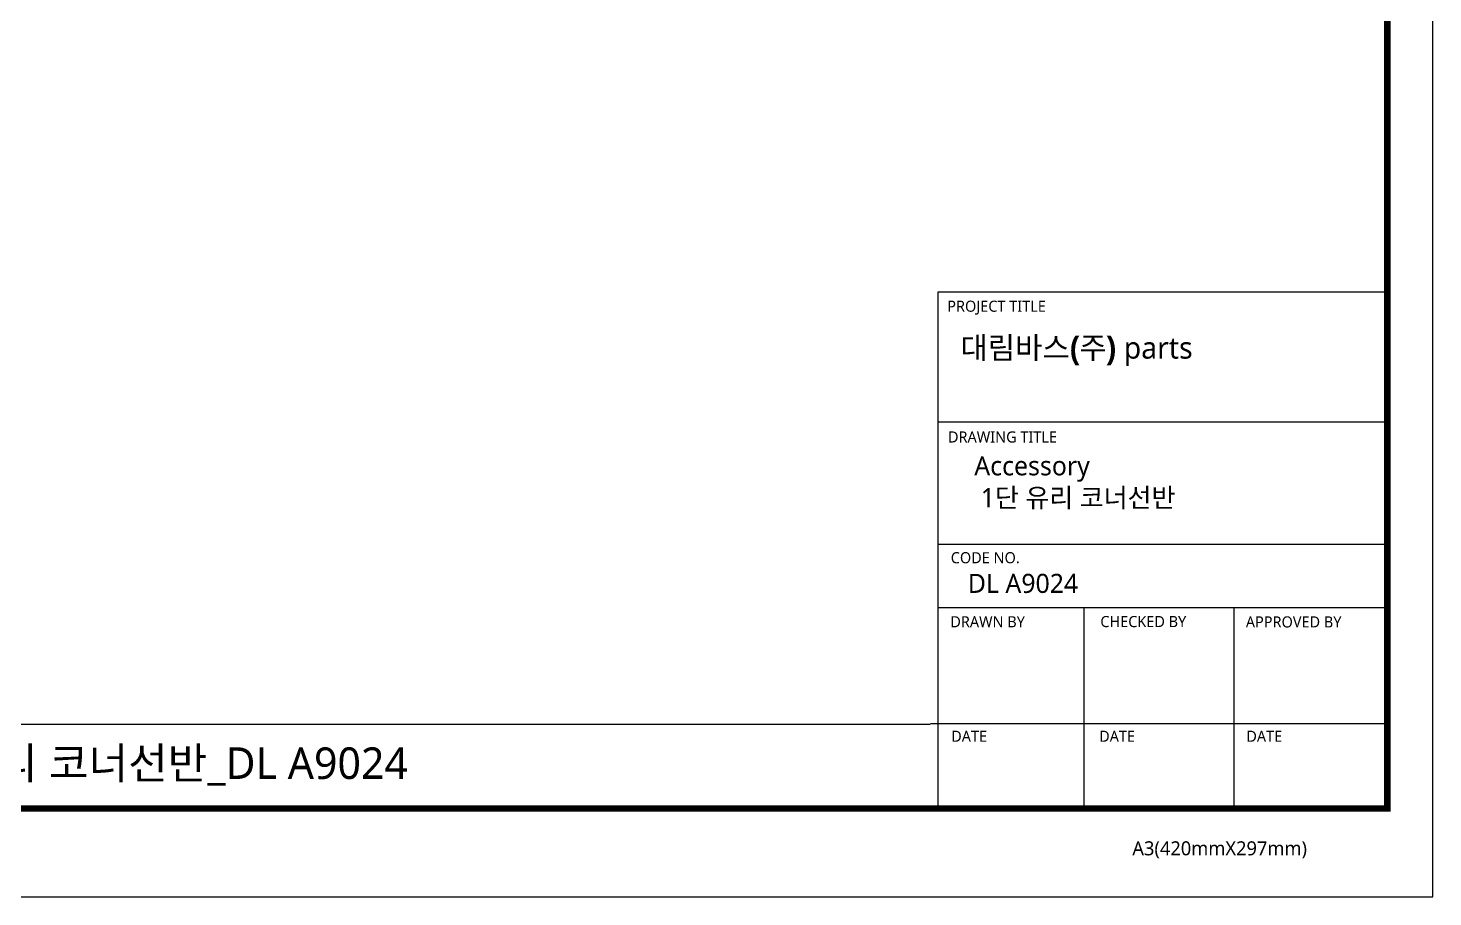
# Model space of a CAD drawing. Extents: x 16295159345 to 16296660660, y -37409619871 to -37408926496.
# Drawn here: x 16295159768.4 to 16295160191, y -37408927116.3 to -37408926855.1 of the extents above; entities that cross this region are included whole.
import ezdxf

# ---------------------------------------------------------------- set-up
doc = ezdxf.new("R2010")
doc.units = 0
doc.header["$LTSCALE"] = 10
doc.header["$MEASUREMENT"] = 0
doc.layers.get('0').update_dxf_attribs({"linetype": 'CONTINUOUS'})
doc.styles.add('Daelim Dimension', font='')
doc.styles.get('Daelim Dimension').set_extended_font_data('NanumGothic')

msp = doc.modelspace()

# ---------------------------------------------------------------- linework, layer by layer
at = {"color": 5, "ltscale": 40}
for p, q in [((16295160177.27639, -37408926934.517906), (16295160042.020361, -37408926934.517906)), ((16295160177.27639, -37408926973.612808), (16295160042.020361, -37408926973.612808)), ((16295160177.27639, -37408926973.612808), (16295160042.020361, -37408926973.612808)), ((16295160177.27639, -37408927010.38942), (16295160042.020361, -37408927010.38942)), ((16295160177.27639, -37408927010.38942), (16295160042.020361, -37408927010.38942)), ((16295160177.27639, -37408927029.357269), (16295160042.020361, -37408927029.357269)), ((16295160177.27639, -37408927029.357269), (16295160042.020361, -37408927029.357269)), ((16295160085.9527, -37408927029.357269), (16295160085.9527, -37408927089.738342)), ((16295160131.04001, -37408927029.357269), (16295160131.04001, -37408927089.738342)), ((16295160177.27639, -37408927064.237106), (16295160039.88245, -37408927064.237106)), ((16295160177.27639, -37408927064.237106), (16295160043.074141, -37408927064.237106)), ((16295160177.27639, -37408927089.738342), (16295160061.36162, -37408927089.738342))]:
    msp.add_line(p, q, dxfattribs=at)
at = {"color": 5, "ltscale": 0.5}
msp.add_line((16295160042.020361, -37408926934.517906), (16295160042.020361, -37408927090.556488), dxfattribs=at)
at = {"color": 5}
msp.add_line((16295159358.276239, -37408927064.333832), (16295160039.7197, -37408927064.333832), dxfattribs=at)
at = {"ltscale": 0.5}
msp.add_lwpolyline([(16295159344.667589, -37408927116.290787), (16295160190.96759, -37408927116.290787), (16295160190.96759, -37408926496.190781), (16295159344.667589, -37408926496.190781)], close=True, dxfattribs=at)
at = {"color": 5, "linetype": 'ByBlock', "lineweight": 200, "const_width": 1.95}
msp.add_lwpolyline([(16295159358.276239, -37408927089.738663), (16295160177.276239, -37408927089.738663), (16295160177.276239, -37408926510.588654), (16295159358.276239, -37408926510.588654)], close=True, dxfattribs=at)

# ---------------------------------------------------------------- texts
at = {"color": 5, "ltscale": 40, "style": 'Daelim Dimension'}
for s, height, p in [('PROJECT TITLE', 3.33971465, (16295160044.88369, -37408926940.404938)), ('DRAWING TITLE', 3.33971465, (16295160045.097811, -37408926979.711594)), ('CODE NO.', 3.3397146, (16295160045.93532, -37408927016.01017)), ('DRAWN BY', 3.3397146, (16295160045.804359, -37408927035.261078)), ('CHECKED BY', 3.3397146, (16295160090.92758, -37408927035.201859)), ('APPROVED BY', 3.33971465, (16295160134.689989, -37408927035.309723)), ('DATE', 3.3397146, (16295160046.06521, -37408927069.68248)), ('DATE', 3.3397146, (16295160090.572439, -37408927069.68248)), ('DATE', 3.3397146, (16295160134.843559, -37408927069.68248)), ('A3(420mmX297mm)', 4.21508272, (16295160100.55682, -37408927103.799072))]:
    msp.add_text(s, height=height, dxfattribs=at).set_placement(p)
at = {"attachment_point": 1, "style": 'Daelim Dimension'}
for s, insert, char_height, width in [('{\\fPretendard Variable SemiBold|b0|i0|c129|p2;\\C7;대림바스(주)} parts', (16295160048.856119, -37408926947.947311), 6.54680103, 105.22190657), (' Accessory\\P  1단 유리 코너선반', (16295160051.07427, -37408926983.84227), 5.73862866, 139.89331615), ('DL A9024', (16295160051.07427, -37408927019.184036), 5.7386287, 96.57525232)]:
    msp.add_mtext(s, dxfattribs=dict(at, insert=insert, char_height=char_height, width=width))
at = {"color": 2, "insert": (16295159500.150961, -37408927071.355476), "char_height": 9.486304519, "width": 484.10648976, "attachment_point": 1, "style": 'Daelim Dimension'}
msp.add_mtext('{\\fPretendard Variable SemiBold|b0|i0|c129|p2;대림바스(주)}_Parts_Accessory_{\\fGulim|b0|i0|c129|p50;기타용품}_1{\\fGulim|b0|i0|c129|p50;단 유리 코너선반}_DL A9024', dxfattribs=at)

doc.saveas('drawing.dxf')
